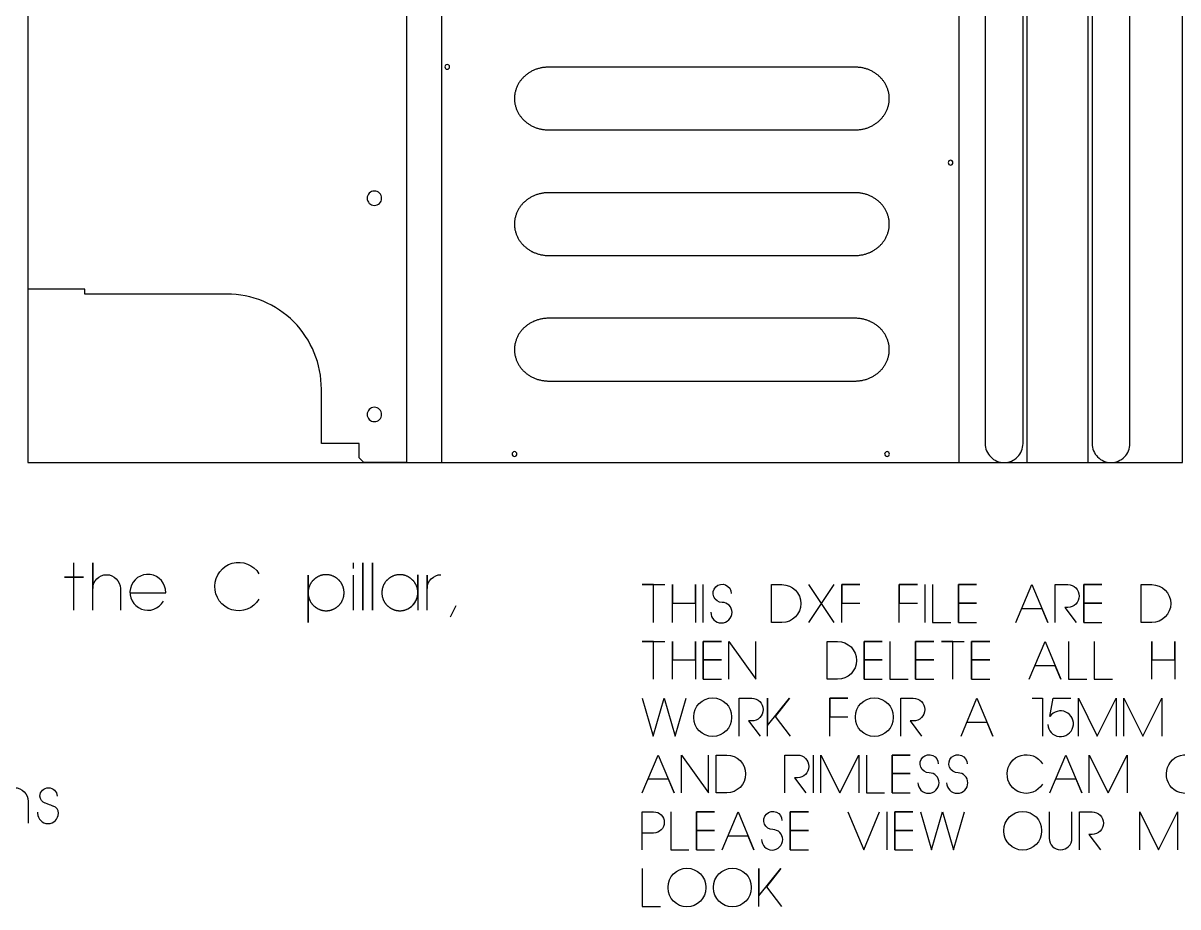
# Model space of a CAD drawing. Extents: x -841 to 6211, y -469 to 2808.
# Drawn here: x 2494 to 3714, y -469 to 464 of the extents above; entities that cross this region are included whole.
import ezdxf

# ---------------------------------------------------------------- set-up
doc = ezdxf.new("R2010")
doc.units = 0
for name, color, linetype in [('DEFAULT_LAYER', 1, 'CONTINUOUS'), ('T5_LOGOLAYER_2', 18, 'CONTINUOUS'), ('T5_LOGOLAYER_20', 18, 'CONTINUOUS'), ('T5_LOGOLAYER_21', 18, 'CONTINUOUS')]:
    doc.layers.add(name, color=color, linetype=linetype)

msp = doc.modelspace()

# ---------------------------------------------------------------- linework, layer by layer
at = {"layer": 'DEFAULT_LAYER'}
for points in [[(3012.8, 384.5), (3012.8, 383.7), (3012.8, 382.8), (3012.9, 382), (3012.9, 381.2), (3013, 380.3), (3013.2, 379.5), (3013.3, 378.7), (3013.5, 377.9), (3013.7, 377.1), (3013.9, 376.3), (3014.1, 375.5), (3014.4, 374.7), (3014.6, 373.9), (3014.9, 373.1), (3015.3, 372.4), (3015.6, 371.6), (3015.9, 370.9), (3016.3, 370.2), (3016.7, 369.5), (3017.1, 368.7), (3017.5, 368), (3018, 367.4), (3018.4, 366.7), (3018.9, 366), (3019.4, 365.4), (3019.9, 364.7), (3020.4, 364.1), (3021, 363.5), (3021.5, 362.8), (3022.1, 362.3), (3022.7, 361.7), (3023.3, 361.1), (3023.9, 360.5), (3024.6, 360), (3025.2, 359.5), (3025.9, 359), (3026.5, 358.5), (3027.2, 358), (3027.9, 357.5), (3028.6, 357.1), (3029.4, 356.6), (3030.1, 356.2), (3030.8, 355.8), (3031.6, 355.4), (3032.4, 355), (3033.1, 354.7), (3033.9, 354.3), (3034.7, 354), (3035.6, 353.7), (3036.4, 353.4), (3037.2, 353.1), (3038.1, 352.9), (3038.9, 352.6), (3039.8, 352.4), (3040.6, 352.2), (3041.5, 352.1), (3042.4, 351.9), (3043.3, 351.8), (3044.2, 351.7), (3045.1, 351.6), (3046, 351.5), (3046.9, 351.4), (3047.8, 351.4), (3048.8, 351.4), (3372.8, 351.4), (3373.7, 351.4), (3374.6, 351.4), (3375.5, 351.5), (3376.4, 351.6), (3377.3, 351.7), (3378.2, 351.8), (3379.1, 351.9), (3380, 352.1), (3380.9, 352.2), (3381.8, 352.4), (3382.6, 352.6), (3383.5, 352.9), (3384.3, 353.1), (3385.1, 353.4), (3386, 353.7), (3386.8, 354), (3387.6, 354.3), (3388.4, 354.7), (3389.1, 355), (3389.9, 355.4), (3390.7, 355.8), (3391.4, 356.2), (3392.2, 356.6), (3392.9, 357.1), (3393.6, 357.5), (3394.3, 358), (3395, 358.5), (3395.7, 359), (3396.3, 359.5), (3397, 360), (3397.6, 360.5), (3398.2, 361.1), (3398.8, 361.7), (3399.4, 362.3), (3400, 362.8), (3400.5, 363.5), (3401.1, 364.1), (3401.6, 364.7), (3402.1, 365.4), (3402.6, 366), (3403.1, 366.7), (3403.5, 367.4), (3404, 368), (3404.4, 368.7), (3404.8, 369.5), (3405.2, 370.2), (3405.6, 370.9), (3405.9, 371.6), (3406.3, 372.4), (3406.6, 373.1), (3406.9, 373.9), (3407.1, 374.7), (3407.4, 375.5), (3407.6, 376.3), (3407.8, 377.1), (3408, 377.9), (3408.2, 378.7), (3408.3, 379.5), (3408.5, 380.3), (3408.6, 381.2), (3408.7, 382), (3408.7, 382.8), (3408.7, 383.7), (3408.8, 384.5), (3408.7, 385.4), (3408.7, 386.3), (3408.7, 387.1), (3408.6, 387.9), (3408.5, 388.8), (3408.3, 389.6), (3408.2, 390.4), (3408, 391.2), (3407.8, 392), (3407.6, 392.8), (3407.4, 393.6), (3407.1, 394.4), (3406.9, 395.2), (3406.6, 396), (3406.3, 396.7), (3405.9, 397.5), (3405.6, 398.2), (3405.2, 398.9), (3404.8, 399.6), (3404.4, 400.4), (3404, 401.1), (3403.5, 401.7), (3403.1, 402.4), (3402.6, 403.1), (3402.1, 403.7), (3401.6, 404.4), (3401.1, 405), (3400.5, 405.6), (3400, 406.2), (3399.4, 406.8), (3398.8, 407.4), (3398.2, 408), (3397.6, 408.6), (3397, 409.1), (3396.3, 409.6), (3395.7, 410.1), (3395, 410.6), (3394.3, 411.1), (3393.6, 411.6), (3392.9, 412), (3392.2, 412.5), (3391.4, 412.9), (3390.7, 413.3), (3389.9, 413.7), (3389.1, 414.1), (3388.4, 414.4), (3387.6, 414.8), (3386.8, 415.1), (3386, 415.4), (3385.1, 415.7), (3384.3, 416), (3383.5, 416.2), (3382.6, 416.4), (3381.8, 416.7), (3380.9, 416.9), (3380, 417), (3379.1, 417.2), (3378.2, 417.3), (3377.3, 417.4), (3376.4, 417.5), (3375.5, 417.6), (3374.6, 417.7), (3373.7, 417.7), (3372.8, 417.7), (3048.8, 417.7), (3047.8, 417.7), (3046.9, 417.7), (3046, 417.6), (3045.1, 417.5), (3044.2, 417.4), (3043.3, 417.3), (3042.4, 417.2), (3041.5, 417), (3040.6, 416.9), (3039.8, 416.7), (3038.9, 416.4), (3038.1, 416.2), (3037.2, 416), (3036.4, 415.7), (3035.6, 415.4), (3034.7, 415.1), (3033.9, 414.8), (3033.1, 414.4), (3032.4, 414.1), (3031.6, 413.7), (3030.8, 413.3), (3030.1, 412.9), (3029.4, 412.5), (3028.6, 412), (3027.9, 411.6), (3027.2, 411.1), (3026.5, 410.6), (3025.9, 410.1), (3025.2, 409.6), (3024.6, 409.1), (3023.9, 408.6), (3023.3, 408), (3022.7, 407.4), (3022.1, 406.8), (3021.5, 406.2), (3021, 405.6), (3020.4, 405), (3019.9, 404.4), (3019.4, 403.7), (3018.9, 403.1), (3018.4, 402.4), (3018, 401.7), (3017.5, 401.1), (3017.1, 400.4), (3016.7, 399.6), (3016.3, 398.9), (3015.9, 398.2), (3015.6, 397.5), (3015.3, 396.7), (3014.9, 396), (3014.6, 395.2), (3014.4, 394.4), (3014.1, 393.6), (3013.9, 392.8), (3013.7, 392), (3013.5, 391.2), (3013.3, 390.4), (3013.2, 389.6), (3013, 388.8), (3012.9, 387.9), (3012.9, 387.1), (3012.8, 386.3), (3012.8, 385.4)], [(3012.8, 251.9), (3012.8, 251.1), (3012.8, 250.2), (3012.9, 249.4), (3012.9, 248.5), (3013, 247.7), (3013.2, 246.9), (3013.3, 246), (3013.5, 245.2), (3013.7, 244.4), (3013.9, 243.6), (3014.1, 242.8), (3014.4, 242.1), (3014.6, 241.3), (3014.9, 240.5), (3015.3, 239.8), (3015.6, 239), (3015.9, 238.3), (3016.3, 237.5), (3016.7, 236.8), (3017.1, 236.1), (3017.5, 235.4), (3018, 234.7), (3018.4, 234), (3018.9, 233.4), (3019.4, 232.7), (3019.9, 232.1), (3020.4, 231.4), (3021, 230.8), (3021.5, 230.2), (3022.1, 229.6), (3022.7, 229), (3023.3, 228.5), (3023.9, 227.9), (3024.6, 227.4), (3025.2, 226.8), (3025.9, 226.3), (3026.5, 225.8), (3027.2, 225.3), (3027.9, 224.9), (3028.6, 224.4), (3029.4, 224), (3030.1, 223.6), (3030.8, 223.1), (3031.6, 222.8), (3032.4, 222.4), (3033.1, 222), (3033.9, 221.7), (3034.7, 221.4), (3035.6, 221.1), (3036.4, 220.8), (3037.2, 220.5), (3038.1, 220.2), (3038.9, 220), (3039.8, 219.8), (3040.6, 219.6), (3041.5, 219.4), (3042.4, 219.3), (3043.3, 219.1), (3044.2, 219), (3045.1, 218.9), (3046, 218.9), (3046.9, 218.8), (3047.8, 218.8), (3048.8, 218.8), (3372.8, 218.8), (3373.7, 218.8), (3374.6, 218.8), (3375.5, 218.9), (3376.4, 218.9), (3377.3, 219), (3378.2, 219.1), (3379.1, 219.3), (3380, 219.4), (3380.9, 219.6), (3381.8, 219.8), (3382.6, 220), (3383.5, 220.2), (3384.3, 220.5), (3385.1, 220.8), (3386, 221.1), (3386.8, 221.4), (3387.6, 221.7), (3388.4, 222), (3389.1, 222.4), (3389.9, 222.8), (3390.7, 223.1), (3391.4, 223.6), (3392.2, 224), (3392.9, 224.4), (3393.6, 224.9), (3394.3, 225.3), (3395, 225.8), (3395.7, 226.3), (3396.3, 226.8), (3397, 227.4), (3397.6, 227.9), (3398.2, 228.5), (3398.8, 229), (3399.4, 229.6), (3400, 230.2), (3400.5, 230.8), (3401.1, 231.4), (3401.6, 232.1), (3402.1, 232.7), (3402.6, 233.4), (3403.1, 234), (3403.5, 234.7), (3404, 235.4), (3404.4, 236.1), (3404.8, 236.8), (3405.2, 237.5), (3405.6, 238.3), (3405.9, 239), (3406.3, 239.8), (3406.6, 240.5), (3406.9, 241.3), (3407.1, 242.1), (3407.4, 242.8), (3407.6, 243.6), (3407.8, 244.4), (3408, 245.2), (3408.2, 246), (3408.3, 246.9), (3408.5, 247.7), (3408.6, 248.5), (3408.7, 249.4), (3408.7, 250.2), (3408.7, 251.1), (3408.8, 251.9), (3408.7, 252.8), (3408.7, 253.6), (3408.7, 254.5), (3408.6, 255.3), (3408.5, 256.1), (3408.3, 257), (3408.2, 257.8), (3408, 258.6), (3407.8, 259.4), (3407.6, 260.2), (3407.4, 261), (3407.1, 261.8), (3406.9, 262.5), (3406.6, 263.3), (3406.3, 264.1), (3405.9, 264.8), (3405.6, 265.6), (3405.2, 266.3), (3404.8, 267), (3404.4, 267.7), (3404, 268.4), (3403.5, 269.1), (3403.1, 269.8), (3402.6, 270.5), (3402.1, 271.1), (3401.6, 271.8), (3401.1, 272.4), (3400.5, 273), (3400, 273.6), (3399.4, 274.2), (3398.8, 274.8), (3398.2, 275.4), (3397.6, 275.9), (3397, 276.5), (3396.3, 277), (3395.7, 277.5), (3395, 278), (3394.3, 278.5), (3393.6, 279), (3392.9, 279.4), (3392.2, 279.8), (3391.4, 280.3), (3390.7, 280.7), (3389.9, 281.1), (3389.1, 281.4), (3388.4, 281.8), (3387.6, 282.1), (3386.8, 282.5), (3386, 282.8), (3385.1, 283.1), (3384.3, 283.3), (3383.5, 283.6), (3382.6, 283.8), (3381.8, 284), (3380.9, 284.2), (3380, 284.4), (3379.1, 284.6), (3378.2, 284.7), (3377.3, 284.8), (3376.4, 284.9), (3375.5, 285), (3374.6, 285), (3373.7, 285.1), (3372.8, 285.1), (3048.8, 285.1), (3047.8, 285.1), (3046.9, 285), (3046, 285), (3045.1, 284.9), (3044.2, 284.8), (3043.3, 284.7), (3042.4, 284.6), (3041.5, 284.4), (3040.6, 284.2), (3039.8, 284), (3038.9, 283.8), (3038.1, 283.6), (3037.2, 283.3), (3036.4, 283.1), (3035.6, 282.8), (3034.7, 282.5), (3033.9, 282.1), (3033.1, 281.8), (3032.4, 281.4), (3031.6, 281.1), (3030.8, 280.7), (3030.1, 280.3), (3029.4, 279.8), (3028.6, 279.4), (3027.9, 279), (3027.2, 278.5), (3026.5, 278), (3025.9, 277.5), (3025.2, 277), (3024.6, 276.5), (3023.9, 275.9), (3023.3, 275.4), (3022.7, 274.8), (3022.1, 274.2), (3021.5, 273.6), (3021, 273), (3020.4, 272.4), (3019.9, 271.8), (3019.4, 271.1), (3018.9, 270.5), (3018.4, 269.8), (3018, 269.1), (3017.5, 268.4), (3017.1, 267.7), (3016.7, 267), (3016.3, 266.3), (3015.9, 265.6), (3015.6, 264.8), (3015.3, 264.1), (3014.9, 263.3), (3014.6, 262.5), (3014.4, 261.8), (3014.1, 261), (3013.9, 260.2), (3013.7, 259.4), (3013.5, 258.6), (3013.3, 257.8), (3013.2, 257), (3013, 256.1), (3012.9, 255.3), (3012.9, 254.5), (3012.8, 253.6), (3012.8, 252.8)], [(3012.8, 119.3), (3012.8, 118.4), (3012.8, 117.6), (3012.9, 116.7), (3012.9, 115.9), (3013, 115.1), (3013.2, 114.2), (3013.3, 113.4), (3013.5, 112.6), (3013.7, 111.8), (3013.9, 111), (3014.1, 110.2), (3014.4, 109.4), (3014.6, 108.6), (3014.9, 107.9), (3015.3, 107.1), (3015.6, 106.4), (3015.9, 105.6), (3016.3, 104.9), (3016.7, 104.2), (3017.1, 103.5), (3017.5, 102.8), (3018, 102.1), (3018.4, 101.4), (3018.9, 100.7), (3019.4, 100.1), (3019.9, 99.4), (3020.4, 98.8), (3021, 98.2), (3021.5, 97.6), (3022.1, 97), (3022.7, 96.4), (3023.3, 95.8), (3023.9, 95.3), (3024.6, 94.7), (3025.2, 94.2), (3025.9, 93.7), (3026.5, 93.2), (3027.2, 92.7), (3027.9, 92.2), (3028.6, 91.8), (3029.4, 91.3), (3030.1, 90.9), (3030.8, 90.5), (3031.6, 90.1), (3032.4, 89.7), (3033.1, 89.4), (3033.9, 89.1), (3034.7, 88.7), (3035.6, 88.4), (3036.4, 88.1), (3037.2, 87.9), (3038.1, 87.6), (3038.9, 87.4), (3039.8, 87.2), (3040.6, 87), (3041.5, 86.8), (3042.4, 86.6), (3043.3, 86.5), (3044.2, 86.4), (3045.1, 86.3), (3046, 86.2), (3046.9, 86.2), (3047.8, 86.1), (3048.8, 86.1), (3372.8, 86.1), (3373.7, 86.1), (3374.6, 86.2), (3375.5, 86.2), (3376.4, 86.3), (3377.3, 86.4), (3378.2, 86.5), (3379.1, 86.6), (3380, 86.8), (3380.9, 87), (3381.8, 87.2), (3382.6, 87.4), (3383.5, 87.6), (3384.3, 87.9), (3385.1, 88.1), (3386, 88.4), (3386.8, 88.7), (3387.6, 89.1), (3388.4, 89.4), (3389.1, 89.7), (3389.9, 90.1), (3390.7, 90.5), (3391.4, 90.9), (3392.2, 91.3), (3392.9, 91.8), (3393.6, 92.2), (3394.3, 92.7), (3395, 93.2), (3395.7, 93.7), (3396.3, 94.2), (3397, 94.7), (3397.6, 95.3), (3398.2, 95.8), (3398.8, 96.4), (3399.4, 97), (3400, 97.6), (3400.5, 98.2), (3401.1, 98.8), (3401.6, 99.4), (3402.1, 100.1), (3402.6, 100.7), (3403.1, 101.4), (3403.5, 102.1), (3404, 102.8), (3404.4, 103.5), (3404.8, 104.2), (3405.2, 104.9), (3405.6, 105.6), (3405.9, 106.4), (3406.3, 107.1), (3406.6, 107.9), (3406.9, 108.6), (3407.1, 109.4), (3407.4, 110.2), (3407.6, 111), (3407.8, 111.8), (3408, 112.6), (3408.2, 113.4), (3408.3, 114.2), (3408.5, 115.1), (3408.6, 115.9), (3408.7, 116.7), (3408.7, 117.6), (3408.7, 118.4), (3408.8, 119.3), (3408.7, 120.1), (3408.7, 121), (3408.7, 121.8), (3408.6, 122.7), (3408.5, 123.5), (3408.3, 124.3), (3408.2, 125.1), (3408, 126), (3407.8, 126.8), (3407.6, 127.6), (3407.4, 128.4), (3407.1, 129.1), (3406.9, 129.9), (3406.6, 130.7), (3406.3, 131.4), (3405.9, 132.2), (3405.6, 132.9), (3405.2, 133.7), (3404.8, 134.4), (3404.4, 135.1), (3404, 135.8), (3403.5, 136.5), (3403.1, 137.2), (3402.6, 137.8), (3402.1, 138.5), (3401.6, 139.1), (3401.1, 139.8), (3400.5, 140.4), (3400, 141), (3399.4, 141.6), (3398.8, 142.2), (3398.2, 142.7), (3397.6, 143.3), (3397, 143.8), (3396.3, 144.4), (3395.7, 144.9), (3395, 145.4), (3394.3, 145.9), (3393.6, 146.3), (3392.9, 146.8), (3392.2, 147.2), (3391.4, 147.6), (3390.7, 148), (3389.9, 148.4), (3389.1, 148.8), (3388.4, 149.2), (3387.6, 149.5), (3386.8, 149.8), (3386, 150.1), (3385.1, 150.4), (3384.3, 150.7), (3383.5, 150.9), (3382.6, 151.2), (3381.8, 151.4), (3380.9, 151.6), (3380, 151.8), (3379.1, 151.9), (3378.2, 152.1), (3377.3, 152.2), (3376.4, 152.3), (3375.5, 152.3), (3374.6, 152.4), (3373.7, 152.4), (3372.8, 152.4), (3048.8, 152.4), (3047.8, 152.4), (3046.9, 152.4), (3046, 152.3), (3045.1, 152.3), (3044.2, 152.2), (3043.3, 152.1), (3042.4, 151.9), (3041.5, 151.8), (3040.6, 151.6), (3039.8, 151.4), (3038.9, 151.2), (3038.1, 150.9), (3037.2, 150.7), (3036.4, 150.4), (3035.6, 150.1), (3034.7, 149.8), (3033.9, 149.5), (3033.1, 149.2), (3032.4, 148.8), (3031.6, 148.4), (3030.8, 148), (3030.1, 147.6), (3029.4, 147.2), (3028.6, 146.8), (3027.9, 146.3), (3027.2, 145.9), (3026.5, 145.4), (3025.9, 144.9), (3025.2, 144.4), (3024.6, 143.8), (3023.9, 143.3), (3023.3, 142.7), (3022.7, 142.2), (3022.1, 141.6), (3021.5, 141), (3021, 140.4), (3020.4, 139.8), (3019.9, 139.1), (3019.4, 138.5), (3018.9, 137.8), (3018.4, 137.2), (3018, 136.5), (3017.5, 135.8), (3017.1, 135.1), (3016.7, 134.4), (3016.3, 133.7), (3015.9, 132.9), (3015.6, 132.2), (3015.3, 131.4), (3014.9, 130.7), (3014.6, 129.9), (3014.4, 129.1), (3014.1, 128.4), (3013.9, 127.6), (3013.7, 126.8), (3013.5, 126), (3013.3, 125.1), (3013.2, 124.3), (3013, 123.5), (3012.9, 122.7), (3012.9, 121.8), (3012.8, 121), (3012.8, 120.1)]]:
    msp.add_lwpolyline(points, close=True, dxfattribs=at)
for points in [[(3473.6, 319.3, 0.414214), (3471.1, 316.8, 0.414214), (3473.6, 314.3, 0.414214), (3476.1, 316.8, 0.414214)], [(2864.7, 286.8, 0.414214), (2857.1, 279.2, 0.414214), (2864.7, 271.6, 0.414214), (2872.4, 279.2, 0.414214)], [(2864.7, 58.4, 0.414214), (2857.1, 50.8, 0.414214), (2864.7, 43.2, 0.414214), (2872.4, 50.8, 0.414214)], [(3012.8, 11.5, 0.414214), (3010.3, 9, 0.414214), (3012.8, 6.5, 0.414214), (3015.3, 9, 0.414214)], [(3406.4, 11.5, 0.414214), (3403.9, 9, 0.414214), (3406.4, 6.5, 0.414214), (3408.9, 9, 0.414214)]]:
    msp.add_lwpolyline(points, format="xyb", close=True, dxfattribs=at)
at = {"layer": 'T5_LOGOLAYER_2'}
for points in [[(2547.3, -156), (2547.3, -121), (2537.3, -121), (2557.3, -121), (2547.3, -121), (2547.3, -106)], [(2842.7, -112), (2842.7, -106)], [(2842.7, -156), (2842.7, -119)], [(2945.1, -163), (2951.1, -151)]]:
    msp.add_lwpolyline(points, dxfattribs=at)
for points in [[(2567.3, -156), (2567.3, -106), (2567.3, -133, -1), (2596.3, -133), (2596.3, -156)], [(2742.8, -144.5, -0.77786), (2696.3, -130.5, -0.756443), (2742.8, -117.5)], [(2607.3, -137.5), (2644.3, -137.5, 0.90232), (2606.9, -132.9, 0.862347), (2641.8, -146.5)], [(2891.6, -156.5, 0.421631), (2910.6, -137), (2910.6, -118.5), (2910.6, -156)], [(2920.6, -156), (2920.6, -119), (2920.6, -133, -0.416092), (2935.1, -118.5)], [(2469.9, -381), (2469.9, -344), (2469.9, -358, -1), (2498.9, -358), (2498.9, -381)], [(2524.9, -363), (2522.9, -362), (2521.4, -361.5), (2518.9, -360.5), (2517.4, -360), (2516.9, -360, -0.313298), (2511.4, -352.5, -1), (2529.4, -352.5)], [(2508.9, -369.5), (2508.9, -370.5, 1), (2530.9, -370.5, 0.329104), (2525.4, -363)]]:
    msp.add_lwpolyline(points, format="xyb", dxfattribs=at)
for points in [[(2852.7, -156), (2852.7, -106)], [(2862.7, -156), (2862.7, -106)], [(2794.7, -156), (2794.7, -119), (2794.7, -137.5), (2794.7, -138), (2794.7, -138.5), (2794.8, -139), (2794.8, -139.5), (2794.9, -140), (2794.9, -140.4), (2795, -140.9), (2795.1, -141.4), (2795.2, -141.8), (2795.3, -142.3), (2795.4, -142.7), (2795.6, -143.2), (2795.7, -143.6), (2795.9, -144.1), (2796, -144.5), (2796.2, -144.9), (2796.4, -145.4), (2796.6, -145.8), (2796.8, -146.2), (2797, -146.6), (2797.2, -147), (2797.5, -147.4), (2797.7, -147.8), (2798, -148.2), (2798.2, -148.5), (2798.5, -148.9), (2798.8, -149.3), (2799, -149.6), (2799.3, -150), (2799.6, -150.3), (2800, -150.7), (2800.3, -151), (2800.6, -151.3), (2800.9, -151.6), (2801.3, -151.9), (2801.6, -152.2), (2802, -152.5), (2802.3, -152.8), (2802.7, -153), (2803.1, -153.3), (2803.5, -153.5), (2803.9, -153.8), (2804.3, -154), (2804.7, -154.2), (2805.1, -154.5), (2805.5, -154.7), (2805.9, -154.9), (2806.3, -155), (2806.7, -155.2), (2807.2, -155.4), (2807.6, -155.5), (2808.1, -155.7), (2808.5, -155.8), (2809, -155.9), (2809.4, -156.1), (2809.9, -156.2), (2810.3, -156.2), (2810.8, -156.3), (2811.3, -156.4), (2811.8, -156.4), (2812.2, -156.5), (2812.7, -156.5), (2813.2, -156.5), (2813.7, -156.5), (2814.2, -156.5), (2814.7, -156.5), (2815.2, -156.5), (2815.7, -156.4), (2816.1, -156.4), (2816.6, -156.3), (2817.1, -156.2), (2817.5, -156.2), (2818, -156.1), (2818.5, -155.9), (2818.9, -155.8), (2819.4, -155.7), (2819.8, -155.5), (2820.2, -155.4), (2820.7, -155.2), (2821.1, -155), (2821.5, -154.9), (2821.9, -154.7), (2822.4, -154.5), (2822.8, -154.2), (2823.2, -154), (2823.6, -153.8), (2824, -153.5), (2824.3, -153.3), (2824.7, -153), (2825.1, -152.8), (2825.4, -152.5), (2825.8, -152.2), (2826.1, -151.9), (2826.5, -151.6), (2826.8, -151.3), (2827.1, -151), (2827.5, -150.7), (2827.8, -150.3), (2828.1, -150), (2828.4, -149.6), (2828.7, -149.3), (2828.9, -148.9), (2829.2, -148.5), (2829.5, -148.2), (2829.7, -147.8), (2830, -147.4), (2830.2, -147), (2830.4, -146.6), (2830.6, -146.2), (2830.8, -145.8), (2831, -145.4), (2831.2, -144.9), (2831.4, -144.5), (2831.6, -144.1), (2831.7, -143.6), (2831.9, -143.2), (2832, -142.7), (2832.1, -142.3), (2832.2, -141.8), (2832.3, -141.4), (2832.4, -140.9), (2832.5, -140.4), (2832.6, -140), (2832.6, -139.5), (2832.7, -139), (2832.7, -138.5), (2832.7, -138), (2832.7, -137.5), (2832.7, -137.1), (2832.7, -136.6), (2832.7, -136.1), (2832.6, -135.6), (2832.6, -135.1), (2832.5, -134.6), (2832.4, -134.2), (2832.3, -133.7), (2832.2, -133.3), (2832.1, -132.8), (2832, -132.3), (2831.9, -131.9), (2831.7, -131.4), (2831.6, -131), (2831.4, -130.6), (2831.2, -130.1), (2831, -129.7), (2830.8, -129.3), (2830.6, -128.9), (2830.4, -128.5), (2830.2, -128.1), (2830, -127.7), (2829.7, -127.3), (2829.5, -126.9), (2829.2, -126.5), (2828.9, -126.2), (2828.7, -125.8), (2828.4, -125.5), (2828.1, -125.1), (2827.8, -124.8), (2827.5, -124.4), (2827.1, -124.1), (2826.8, -123.8), (2826.5, -123.5), (2826.1, -123.2), (2825.8, -122.9), (2825.4, -122.6), (2825.1, -122.3), (2824.7, -122), (2824.3, -121.8), (2824, -121.5), (2823.6, -121.3), (2823.2, -121.1), (2822.8, -120.8), (2822.4, -120.6), (2821.9, -120.4), (2821.5, -120.2), (2821.1, -120), (2820.7, -119.9), (2820.2, -119.7), (2819.8, -119.5), (2819.4, -119.4), (2818.9, -119.3), (2818.5, -119.1), (2818, -119), (2817.5, -118.9), (2817.1, -118.8), (2816.6, -118.8), (2816.1, -118.7), (2815.7, -118.6), (2815.2, -118.6), (2814.7, -118.6), (2814.2, -118.5), (2813.7, -118.5), (2813.2, -118.5), (2812.7, -118.6), (2812.2, -118.6), (2811.8, -118.6), (2811.3, -118.7), (2810.8, -118.8), (2810.3, -118.8), (2809.9, -118.9), (2809.4, -119), (2809, -119.1), (2808.5, -119.3), (2808.1, -119.4), (2807.6, -119.5), (2807.2, -119.7), (2806.7, -119.9), (2806.3, -120), (2805.9, -120.2), (2805.5, -120.4), (2805.1, -120.6), (2804.7, -120.8), (2804.3, -121.1), (2803.9, -121.3), (2803.5, -121.5), (2803.1, -121.8), (2802.7, -122), (2802.3, -122.3), (2802, -122.6), (2801.6, -122.9), (2801.3, -123.2), (2800.9, -123.5), (2800.6, -123.8), (2800.3, -124.1), (2800, -124.4), (2799.6, -124.8), (2799.3, -125.1), (2799, -125.5), (2798.8, -125.8), (2798.5, -126.2), (2798.2, -126.5), (2798, -126.9), (2797.7, -127.3), (2797.5, -127.7), (2797.2, -128.1), (2797, -128.5), (2796.8, -128.9), (2796.6, -129.3), (2796.4, -129.7), (2796.2, -130.1), (2796, -130.6), (2795.9, -131), (2795.7, -131.4), (2795.6, -131.9), (2795.4, -132.3), (2795.3, -132.8), (2795.2, -133.3), (2795.1, -133.7), (2795, -134.2), (2794.9, -134.6), (2794.9, -135.1), (2794.8, -135.6), (2794.8, -136.1), (2794.7, -136.6), (2794.7, -137.1), (2794.7, -137.5), (2794.7, -169)], [(2891.6, -156.5), (2892.1, -156.5), (2892.6, -156.5), (2893.1, -156.5), (2893.6, -156.4), (2894.1, -156.4), (2894.5, -156.3), (2895, -156.2), (2895.5, -156.2), (2895.9, -156.1), (2896.4, -155.9), (2896.8, -155.8), (2897.3, -155.7), (2897.7, -155.5), (2898.2, -155.4), (2898.6, -155.2), (2899, -155), (2899.5, -154.9), (2899.9, -154.7), (2900.3, -154.5), (2900.7, -154.2), (2901.1, -154), (2901.5, -153.8), (2901.9, -153.5), (2902.3, -153.3), (2902.6, -153), (2903, -152.8), (2903.4, -152.5), (2903.7, -152.2), (2904.1, -151.9), (2904.4, -151.6), (2904.8, -151.3), (2905.1, -151), (2905.4, -150.7), (2905.7, -150.3), (2906, -150), (2906.3, -149.6), (2906.6, -149.3), (2906.9, -148.9), (2907.1, -148.5), (2907.4, -148.2), (2907.6, -147.8), (2907.9, -147.4), (2908.1, -147), (2908.3, -146.6), (2908.6, -146.2), (2908.8, -145.8), (2909, -145.4), (2909.1, -144.9), (2909.3, -144.5), (2909.5, -144.1), (2909.6, -143.6), (2909.8, -143.2), (2909.9, -142.7), (2910, -142.3), (2910.2, -141.8), (2910.3, -141.4), (2910.3, -140.9), (2910.4, -140.4), (2910.5, -140), (2910.5, -139.5), (2910.6, -139), (2910.6, -138.5), (2910.6, -138), (2910.6, -137.5), (2910.6, -137.1), (2910.6, -136.6), (2910.6, -136.1), (2910.5, -135.6), (2910.5, -135.1), (2910.4, -134.6), (2910.3, -134.2), (2910.3, -133.7), (2910.2, -133.3), (2910, -132.8), (2909.9, -132.3), (2909.8, -131.9), (2909.6, -131.4), (2909.5, -131), (2909.3, -130.6), (2909.1, -130.1), (2909, -129.7), (2908.8, -129.3), (2908.6, -128.9), (2908.3, -128.5), (2908.1, -128.1), (2907.9, -127.7), (2907.6, -127.3), (2907.4, -126.9), (2907.1, -126.5), (2906.9, -126.2), (2906.6, -125.8), (2906.3, -125.5), (2906, -125.1), (2905.7, -124.8), (2905.4, -124.4), (2905.1, -124.1), (2904.8, -123.8), (2904.4, -123.5), (2904.1, -123.2), (2903.7, -122.9), (2903.4, -122.6), (2903, -122.3), (2902.6, -122), (2902.3, -121.8), (2901.9, -121.5), (2901.5, -121.3), (2901.1, -121.1), (2900.7, -120.8), (2900.3, -120.6), (2899.9, -120.4), (2899.5, -120.2), (2899, -120), (2898.6, -119.9), (2898.2, -119.7), (2897.7, -119.5), (2897.3, -119.4), (2896.8, -119.3), (2896.4, -119.1), (2895.9, -119), (2895.5, -118.9), (2895, -118.8), (2894.5, -118.8), (2894.1, -118.7), (2893.6, -118.6), (2893.1, -118.6), (2892.6, -118.6), (2892.1, -118.5), (2891.6, -118.5), (2891.2, -118.5), (2890.7, -118.6), (2890.2, -118.6), (2889.7, -118.6), (2889.2, -118.7), (2888.7, -118.8), (2888.3, -118.8), (2887.8, -118.9), (2887.4, -119), (2886.9, -119.1), (2886.4, -119.3), (2886, -119.4), (2885.5, -119.5), (2885.1, -119.7), (2884.7, -119.9), (2884.2, -120), (2883.8, -120.2), (2883.4, -120.4), (2883, -120.6), (2882.6, -120.8), (2882.2, -121.1), (2881.8, -121.3), (2881.4, -121.5), (2881, -121.8), (2880.6, -122), (2880.3, -122.3), (2879.9, -122.6), (2879.6, -122.9), (2879.2, -123.2), (2878.9, -123.5), (2878.5, -123.8), (2878.2, -124.1), (2877.9, -124.4), (2877.6, -124.8), (2877.3, -125.1), (2877, -125.5), (2876.7, -125.8), (2876.4, -126.2), (2876.1, -126.5), (2875.9, -126.9), (2875.6, -127.3), (2875.4, -127.7), (2875.2, -128.1), (2874.9, -128.5), (2874.7, -128.9), (2874.5, -129.3), (2874.3, -129.7), (2874.1, -130.1), (2874, -130.6), (2873.8, -131), (2873.6, -131.4), (2873.5, -131.9), (2873.4, -132.3), (2873.2, -132.8), (2873.1, -133.3), (2873, -133.7), (2872.9, -134.2), (2872.9, -134.6), (2872.8, -135.1), (2872.7, -135.6), (2872.7, -136.1), (2872.7, -136.6), (2872.6, -137.1), (2872.6, -137.5), (2872.6, -138), (2872.7, -138.5), (2872.7, -139), (2872.7, -139.5), (2872.8, -140), (2872.9, -140.4), (2872.9, -140.9), (2873, -141.4), (2873.1, -141.8), (2873.2, -142.3), (2873.4, -142.7), (2873.5, -143.2), (2873.6, -143.6), (2873.8, -144.1), (2874, -144.5), (2874.1, -144.9), (2874.3, -145.4), (2874.5, -145.8), (2874.7, -146.2), (2874.9, -146.6), (2875.2, -147), (2875.4, -147.4), (2875.6, -147.8), (2875.9, -148.2), (2876.1, -148.5), (2876.4, -148.9), (2876.7, -149.3), (2877, -149.6), (2877.3, -150), (2877.6, -150.3), (2877.9, -150.7), (2878.2, -151), (2878.5, -151.3), (2878.9, -151.6), (2879.2, -151.9), (2879.6, -152.2), (2879.9, -152.5), (2880.3, -152.8), (2880.6, -153), (2881, -153.3), (2881.4, -153.5), (2881.8, -153.8), (2882.2, -154), (2882.6, -154.2), (2883, -154.5), (2883.4, -154.7), (2883.8, -154.9), (2884.2, -155), (2884.7, -155.2), (2885.1, -155.4), (2885.5, -155.5), (2886, -155.7), (2886.4, -155.8), (2886.9, -155.9), (2887.4, -156.1), (2887.8, -156.2), (2888.3, -156.2), (2888.7, -156.3), (2889.2, -156.4), (2889.7, -156.4), (2890.2, -156.5), (2890.7, -156.5), (2891.2, -156.5)]]:
    msp.add_lwpolyline(points, close=True, dxfattribs=at)
at = {"layer": 'T5_LOGOLAYER_20'}
for points in [[(2498.7, 0), (3718.7, 0), (3718.7, 2440), (2498.7, 2440)], [(3554.1, 0), (3619.1, 0), (3619.1, 1129), (3554.1, 1129)]]:
    msp.add_lwpolyline(points, close=True, dxfattribs=at)
msp.add_lwpolyline([(2498.7, 1417), (2558.7, 1417), (2558.7, 1422), (2708.5, 1422, 0.414828), (2808.7, 1522), (2808.7, 1580), (2848.7, 1580), (2848.7, 1595), (2853.7, 1600), (2898.7, 1600), (2898.7, 0), (2853.7, 0), (2848.7, 5), (2848.7, 20), (2808.7, 20), (2808.7, 77.6, 0.415348), (2708.7, 178), (2558.7, 178), (2558.7, 183), (2498.7, 183)], format="xyb", dxfattribs=at)
msp.add_lwpolyline([(3482.7, 0), (3482.7, 1165), (2922.7, 1165), (2902.7, 730), (2945.7, 679.8), (2945.7, 480), (2935.7, 480), (2935.7, 0)], dxfattribs=at)
for points in [[(3510.1, 20, 0.414214), (3530.1, 0, 0.414214), (3550.1, 20), (3550.1, 1145, 0.414214), (3530.1, 1165, 0.414214), (3510.1, 1145)], [(3623.1, 20, 0.414214), (3643.1, 0, 0.414214), (3663.1, 20), (3663.1, 740, 0.414214), (3643.1, 760, 0.414214), (3623.1, 740)], [(2941.7, 420.5, 0.414214), (2939.2, 418, 0.414214), (2941.7, 415.5, 0.414214), (2944.2, 418, 0.414214)]]:
    msp.add_lwpolyline(points, format="xyb", close=True, dxfattribs=at)
at = {"layer": 'T5_LOGOLAYER_21'}
for points in [[(3159.8, -169), (3159.8, -129), (3147.8, -129), (3171.8, -129)], [(3179.8, -169), (3179.8, -129), (3179.8, -148.6), (3204.2, -148.6), (3204.2, -129), (3204.2, -169)], [(3212.2, -169), (3212.2, -129)], [(3323.4, -129), (3350.2, -169)], [(3323.8, -169), (3350.6, -129)], [(3358.6, -169), (3358.6, -129), (3377.8, -129), (3358.6, -129), (3358.6, -148.6), (3377.8, -148.6)], [(3419.4, -169), (3419.4, -129), (3438.6, -129), (3419.4, -129), (3419.4, -148.6), (3438.6, -148.6)], [(3446.6, -169), (3446.6, -129)], [(3454.6, -129), (3454.6, -169), (3473.8, -169)], [(3481.8, -169), (3481.8, -129), (3501, -129), (3481.8, -129), (3481.8, -148.6), (3501, -148.6), (3481.8, -148.6), (3481.8, -169), (3501, -169)], [(3542.6, -169), (3559.4, -129), (3576.2, -169), (3570.2, -154.6), (3549, -154.6)], [(3614.2, -169), (3614.2, -129), (3633.4, -129), (3614.2, -129), (3614.2, -148.6), (3633.4, -148.6), (3614.2, -148.6), (3614.2, -169), (3633.4, -169)], [(3159.8, -229), (3159.8, -189), (3147.8, -189), (3171.8, -189)], [(3179.8, -229), (3179.8, -189), (3179.8, -208.6), (3204.2, -208.6), (3204.2, -189), (3204.2, -229)], [(3212.2, -229), (3212.2, -189), (3231.4, -189), (3212.2, -189), (3212.2, -208.6), (3231.4, -208.6), (3212.2, -208.6), (3212.2, -229), (3231.4, -229)], [(3239.4, -229), (3239.4, -189), (3267.8, -229), (3267.8, -189)], [(3382.2, -229), (3382.2, -189), (3401.4, -189), (3382.2, -189), (3382.2, -208.6), (3401.4, -208.6), (3382.2, -208.6), (3382.2, -229), (3401.4, -229)], [(3409.4, -189), (3409.4, -229), (3428.6, -229)], [(3436.6, -229), (3436.6, -189), (3455.8, -189), (3436.6, -189), (3436.6, -208.6), (3455.8, -208.6), (3436.6, -208.6), (3436.6, -229), (3455.8, -229)], [(3475.8, -229), (3475.8, -189), (3463.8, -189), (3487.8, -189)], [(3495.8, -229), (3495.8, -189), (3515, -189), (3495.8, -189), (3495.8, -208.6), (3515, -208.6), (3495.8, -208.6), (3495.8, -229), (3515, -229)], [(3556.6, -229), (3573.4, -189), (3590.2, -229), (3584.2, -214.6), (3563, -214.6)], [(3598.2, -189), (3598.2, -229), (3617.4, -229)], [(3625.4, -189), (3625.4, -229), (3644.6, -229)], [(3686.2, -229), (3686.2, -189), (3686.2, -208.6), (3710.6, -208.6), (3710.6, -189), (3710.6, -229)], [(3147.8, -249), (3159.4, -289), (3171, -249), (3182.6, -289), (3194.2, -249)], [(3280.2, -289), (3280.2, -249), (3280.2, -277.8), (3303.4, -249), (3288.2, -268.2), (3304.2, -289)], [(3345.8, -289), (3345.8, -249), (3365, -249), (3345.8, -249), (3345.8, -268.6), (3365, -268.6)], [(3484.6, -289), (3501.4, -249), (3518.2, -289), (3512.2, -274.6), (3491, -274.6)], [(3559.8, -249), (3570.6, -249), (3570.6, -289)], [(3608.6, -289), (3608.6, -249), (3628.6, -289), (3648.6, -249), (3648.6, -289)], [(3656.6, -289), (3656.6, -249), (3676.6, -289), (3696.6, -249), (3696.6, -289)], [(3147.8, -349), (3164.6, -309), (3181.4, -349), (3175.4, -334.6), (3154.2, -334.6)], [(3189.4, -349), (3189.4, -309), (3217.8, -349), (3217.8, -309)], [(3328.6, -349), (3328.6, -309)], [(3336.6, -349), (3336.6, -309), (3356.6, -349), (3376.6, -309), (3376.6, -349)], [(3384.6, -309), (3384.6, -349), (3403.8, -349)], [(3411.8, -349), (3411.8, -309), (3431, -309), (3411.8, -309), (3411.8, -328.6), (3431, -328.6), (3411.8, -328.6), (3411.8, -349), (3431, -349)], [(3578.5, -349), (3595.3, -309), (3612.1, -349), (3606.1, -334.6), (3584.9, -334.6)], [(3620.1, -349), (3620.1, -309), (3640.1, -349), (3660.1, -309), (3660.1, -349)], [(3177.8, -369), (3177.8, -409), (3197, -409)], [(3205, -409), (3205, -369), (3224.2, -369), (3205, -369), (3205, -388.6), (3224.2, -388.6), (3205, -388.6), (3205, -409), (3224.2, -409)], [(3232.2, -409), (3249, -369), (3265.8, -409), (3259.8, -394.6), (3238.6, -394.6)], [(3304.2, -409), (3304.2, -369), (3323.4, -369), (3304.2, -369), (3304.2, -388.6), (3323.4, -388.6), (3304.2, -388.6), (3304.2, -409), (3323.4, -409)], [(3365, -369), (3381.8, -409), (3398.6, -369)], [(3406.6, -409), (3406.6, -369)], [(3414.6, -409), (3414.6, -369), (3433.8, -369), (3414.6, -369), (3414.6, -388.6), (3433.8, -388.6), (3414.6, -388.6), (3414.6, -409), (3433.8, -409)], [(3441.8, -369), (3453.4, -409), (3465, -369), (3476.6, -409), (3488.2, -369)], [(3673.4, -409), (3673.4, -369), (3693.4, -409), (3713.4, -369), (3713.4, -409)], [(3147.8, -429), (3147.8, -469), (3167, -469)], [(3271, -469), (3271, -429), (3271, -457.8), (3294.2, -429), (3279, -448.2), (3295, -469)]]:
    msp.add_lwpolyline(points, dxfattribs=at)
for points in [[(3220.2, -158.2, 1), (3242.6, -158.2, 0.415385), (3232.2, -147.8, -0.668438), (3225.4, -131.4, -0.668438), (3241.8, -138.2)], [(3584.2, -169), (3584.2, -129), (3597.4, -129, -1), (3597.4, -153), (3594.2, -153), (3606.2, -169)], [(3250.2, -289), (3250.2, -249), (3263.4, -249, -1), (3263.4, -273), (3260.2, -273), (3272.2, -289)], [(3421, -289), (3421, -249), (3434.2, -249, -1), (3434.2, -273), (3431, -273), (3443, -289)], [(3576.2, -276.6, 0.857608), (3602.9, -279.4, 0.839431), (3578.6, -268.2), (3581.8, -249), (3600.6, -249)], [(3298.6, -349), (3298.6, -309), (3311.8, -309, -1), (3311.8, -333), (3308.6, -333), (3320.6, -349)], [(3439, -338.2, 1), (3461.4, -338.2, 0.415385), (3451, -327.8, -0.668438), (3444.2, -311.4, -0.668438), (3460.6, -318.2)], [(3469.4, -338.2, 1), (3491.8, -338.2, 0.415385), (3481.4, -327.8, -0.668438), (3474.6, -311.4, -0.668438), (3491, -318.2)], [(3570.6, -339.8, -0.77786), (3533.4, -328.6, -0.756443), (3570.6, -318.2)], [(3738.9, -339.8, -0.77786), (3701.7, -328.6, -0.756443), (3738.9, -318.2)], [(3147.8, -409), (3147.8, -369), (3159.8, -369, -1), (3159.8, -391.4), (3147.8, -391.4)], [(3273.8, -398.2, 1), (3296.2, -398.2, 0.415385), (3285.8, -387.8, -0.668438), (3279, -371.4, -0.668438), (3295.4, -378.2)], [(3577.8, -369), (3577.8, -397, 1), (3601.8, -397), (3601.8, -369)], [(3609.8, -409), (3609.8, -369), (3623, -369, -1), (3623, -393), (3619.8, -393), (3631.8, -409)]]:
    msp.add_lwpolyline(points, format="xyb", dxfattribs=at)
for points in [[(3284.2, -169), (3284.2, -129), (3295.4, -129, -1), (3295.4, -169)], [(3675, -169), (3675, -129), (3686.2, -129, -1), (3686.2, -169)], [(3343, -229), (3343, -189), (3354.2, -189, -1), (3354.2, -229)], [(3242.2, -269.4, -1), (3202.2, -269.4), (3202.2, -268.6, -1), (3242.2, -268.6)], [(3413, -269.4, -1), (3373, -269.4), (3373, -268.6, -1), (3413, -268.6)], [(3225.8, -349), (3225.8, -309), (3237, -309, -1), (3237, -349)], [(3569.8, -389.4, -1), (3529.8, -389.4), (3529.8, -388.6, -1), (3569.8, -388.6)], [(3215, -449.4, -1), (3175, -449.4), (3175, -448.6, -1), (3215, -448.6)], [(3263, -449.4, -1), (3223, -449.4), (3223, -448.6, -1), (3263, -448.6)]]:
    msp.add_lwpolyline(points, format="xyb", close=True, dxfattribs=at)

doc.saveas('drawing.dxf')
